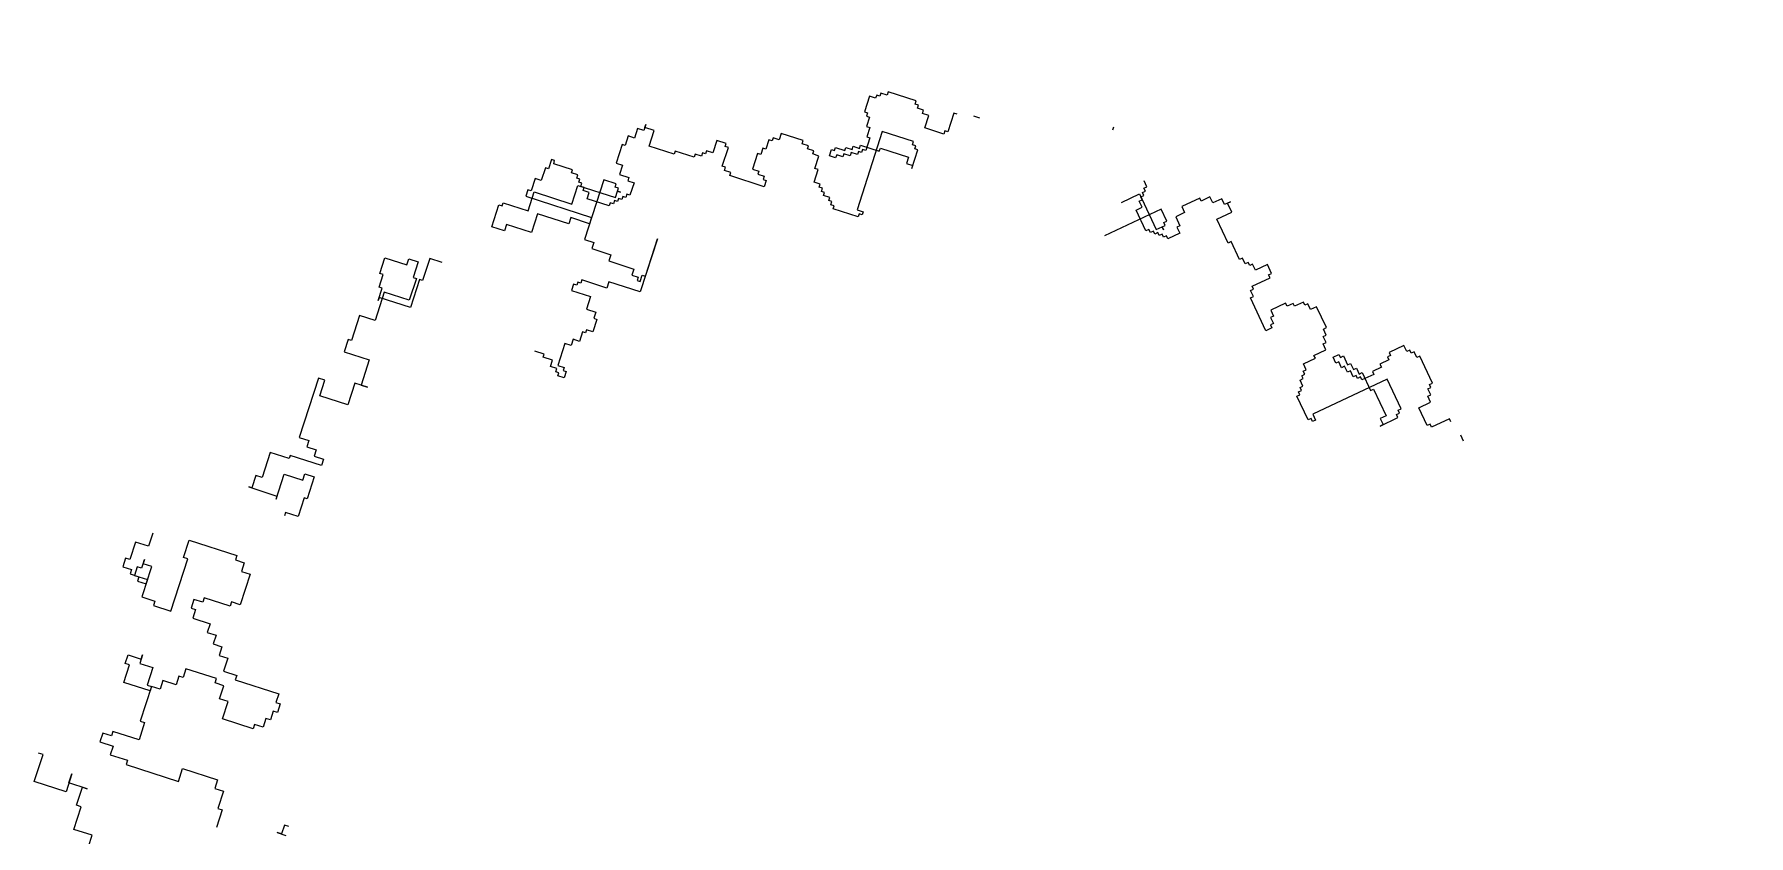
# Model space of a CAD drawing. Header units: millimetres. Extents: x 12377 to 30673, y 89761 to 101952.
# Drawn here: x 25867.3 to 25941.5, y 98485.2 to 98519.8 of the extents above; entities that cross this region are included whole.
import ezdxf

# ---------------------------------------------------------------- set-up
doc = ezdxf.new("R2010")
doc.units = ezdxf.units.MM

# ---------------------------------------------------------------- blocks, each defined once
blk = doc.blocks.new('A$C27A05B7E')
at = {"lineweight": 0}
for p, q in [((105.164, 395.482), (105.12, 395.347)), ((105.435, 395.395), (105.164, 395.482)), ((105.479, 395.53), (105.435, 395.395)), ((106.699, 395.137), (105.479, 395.53)), ((104.67, 395.342), (104.451, 394.665)), ((104.451, 394.665), (104.587, 394.621)), ((104.941, 395.255), (104.67, 395.342)), ((104.985, 395.39), (104.941, 395.255)), ((105.12, 395.347), (104.985, 395.39)), ((106.655, 395.001), (106.699, 395.137)), ((106.79, 394.957), (106.655, 395.001)), ((106.747, 394.822), (106.79, 394.957)), ((107.018, 394.735), (106.747, 394.822)), ((106.974, 394.599), (107.018, 394.735)), ((94.64, 393.942), (94.509, 393.535)), ((94.912, 393.854), (94.64, 393.942)), ((94.999, 394.125), (94.912, 393.854)), ((94.955, 393.99), (94.999, 394.125)), ((95.362, 393.858), (94.955, 393.99)), ((104.587, 394.621), (104.543, 394.486)), ((104.543, 394.486), (104.679, 394.442)), ((104.679, 394.442), (104.548, 394.036)), ((104.548, 394.036), (104.683, 393.992)), ((104.683, 393.992), (104.552, 393.586)), ((107.245, 394.512), (106.974, 394.599)), ((107.071, 393.97), (107.245, 394.512)), ((107.884, 393.708), (107.071, 393.97)), ((108.325, 394.612), (108.063, 393.799)), ((108.461, 394.568), (108.325, 394.612)), ((109.453, 394.398), (109.182, 394.485)), ((115.235, 394.009), (115.192, 393.874)), ((93.972, 393.26), (93.71, 392.448)), ((94.107, 393.216), (93.972, 393.26)), ((94.238, 393.623), (94.107, 393.216)), ((94.509, 393.535), (94.238, 393.623)), ((95.143, 393.181), (95.362, 393.858)), ((96.228, 392.832), (95.143, 393.181)), ((98.068, 393.434), (97.894, 392.892)), ((98.475, 393.303), (98.068, 393.434)), ((98.431, 393.168), (98.475, 393.303)), ((100.32, 393.456), (100.189, 393.049)), ((100.456, 393.412), (100.32, 393.456)), ((100.499, 393.547), (100.456, 393.412)), ((100.77, 393.46), (100.499, 393.547)), ((100.858, 393.731), (100.77, 393.46)), ((101.807, 393.425), (100.858, 393.731)), ((101.763, 393.289), (101.807, 393.425)), ((102.034, 393.202), (101.763, 393.289)), ((101.99, 393.066), (102.034, 393.202)), ((105.226, 393.817), (104.134, 390.431)), ((104.242, 393.088), (104.286, 393.223)), ((104.286, 393.223), (105.099, 392.961)), ((104.688, 393.542), (104.513, 393)), ((104.552, 393.586), (104.688, 393.542)), ((106.581, 393.38), (105.226, 393.817)), ((106.537, 393.245), (106.581, 393.38)), ((106.673, 393.201), (106.537, 393.245)), ((106.629, 393.066), (106.673, 393.201)), ((107.928, 393.843), (107.884, 393.708)), ((108.063, 393.799), (107.928, 393.843)), ((90.916, 392.601), (90.785, 392.195)), ((91.051, 392.557), (90.916, 392.601)), ((91.008, 392.422), (91.051, 392.557)), ((93.71, 392.448), (93.981, 392.36)), ((96.272, 392.967), (96.228, 392.832)), ((97.085, 392.705), (96.272, 392.967)), ((97.129, 392.84), (97.085, 392.705)), ((97.4, 392.753), (97.129, 392.84)), ((97.443, 392.888), (97.4, 392.753)), ((97.579, 392.844), (97.443, 392.888)), ((97.623, 392.98), (97.579, 392.844)), ((97.894, 392.892), (97.623, 392.98)), ((98.305, 392.311), (98.567, 393.124)), ((98.567, 393.124), (98.431, 393.168)), ((99.831, 392.866), (99.612, 392.189)), ((99.966, 392.822), (99.831, 392.866)), ((100.053, 393.093), (99.966, 392.822)), ((100.189, 393.049), (100.053, 393.093)), ((102.261, 392.979), (101.99, 393.066)), ((102.218, 392.844), (102.261, 392.979)), ((102.489, 392.756), (102.218, 392.844)), ((102.314, 392.214), (102.489, 392.756)), ((102.939, 392.76), (103.027, 393.031)), ((103.21, 392.673), (102.939, 392.76)), ((103.027, 393.031), (103.162, 392.988)), ((103.162, 392.988), (103.206, 393.123)), ((103.206, 393.123), (103.612, 392.992)), ((103.254, 392.808), (103.21, 392.673)), ((103.525, 392.721), (103.254, 392.808)), ((103.569, 392.856), (103.525, 392.721)), ((103.84, 392.769), (103.569, 392.856)), ((103.612, 392.992), (103.656, 393.127)), ((103.656, 393.127), (103.927, 393.04)), ((103.884, 392.904), (103.84, 392.769)), ((104.155, 392.817), (103.884, 392.904)), ((103.927, 393.04), (103.971, 393.175)), ((103.971, 393.175), (104.242, 393.088)), ((104.198, 392.952), (104.155, 392.817)), ((104.334, 392.909), (104.198, 392.952)), ((104.378, 393.044), (104.334, 392.909)), ((104.513, 393), (104.378, 393.044)), ((105.099, 392.961), (105.143, 393.096)), ((105.143, 393.096), (106.363, 392.703)), ((106.363, 392.703), (106.275, 392.432)), ((106.503, 392.209), (106.765, 393.022)), ((106.765, 393.022), (106.629, 393.066)), ((90.203, 391.784), (90.029, 391.242)), ((90.474, 391.697), (90.203, 391.784)), ((90.649, 392.238), (90.474, 391.697)), ((90.785, 392.195), (90.649, 392.238)), ((91.821, 392.159), (91.008, 392.422)), ((91.777, 392.024), (91.821, 392.159)), ((92.048, 391.937), (91.777, 392.024)), ((92.005, 391.801), (92.048, 391.937)), ((92.14, 391.757), (92.005, 391.801)), ((92.096, 391.622), (92.14, 391.757)), ((93.176, 391.722), (92.346, 389.149)), ((93.719, 391.547), (93.176, 391.722)), ((93.981, 392.36), (93.85, 391.954)), ((93.85, 391.954), (94.256, 391.823)), ((94.256, 391.823), (94.213, 391.687)), ((98.44, 392.267), (98.305, 392.311)), ((98.397, 392.132), (98.44, 392.267)), ((98.668, 392.045), (98.397, 392.132)), ((98.624, 391.909), (98.668, 392.045)), ((100.115, 391.428), (98.624, 391.909)), ((99.612, 392.189), (99.883, 392.101)), ((99.883, 392.101), (99.84, 391.966)), ((99.84, 391.966), (100.111, 391.878)), ((100.111, 391.878), (100.067, 391.743)), ((100.067, 391.743), (100.203, 391.699)), ((100.203, 391.699), (100.115, 391.428)), ((102.275, 391.629), (102.45, 392.171)), ((102.45, 392.171), (102.314, 392.214)), ((106.275, 392.432), (106.546, 392.345)), ((89.893, 391.286), (89.806, 391.015)), ((89.806, 391.015), (92.652, 390.097)), ((90.029, 391.242), (89.893, 391.286)), ((89.902, 390.386), (90.164, 391.199)), ((90.164, 391.199), (91.791, 390.674)), ((91.791, 390.674), (92.053, 391.487)), ((92.053, 391.487), (93.679, 390.962)), ((92.232, 391.578), (92.096, 391.622)), ((92.188, 391.443), (92.232, 391.578)), ((92.324, 391.399), (92.188, 391.443)), ((92.28, 391.264), (92.324, 391.399)), ((92.551, 391.176), (92.28, 391.264)), ((92.464, 390.905), (92.551, 391.176)), ((93.675, 391.412), (93.719, 391.547)), ((93.81, 391.368), (93.675, 391.412)), ((93.679, 390.962), (93.767, 391.233)), ((93.767, 391.233), (93.81, 391.368)), ((93.767, 391.233), (93.902, 391.189)), ((93.902, 391.189), (93.767, 391.233)), ((93.994, 391.01), (93.951, 390.875)), ((94.13, 390.966), (93.994, 391.01)), ((94.173, 391.102), (94.13, 390.966)), ((94.309, 391.058), (94.173, 391.102)), ((94.213, 391.687), (94.484, 391.6)), ((94.484, 391.6), (94.309, 391.058)), ((102.546, 391.541), (102.275, 391.629)), ((102.502, 391.406), (102.546, 391.541)), ((102.638, 391.362), (102.502, 391.406)), ((102.594, 391.227), (102.638, 391.362)), ((102.73, 391.183), (102.594, 391.227)), ((102.686, 391.048), (102.73, 391.183)), ((102.957, 390.96), (102.686, 391.048)), ((102.914, 390.825), (102.957, 390.96)), ((115.582, 390.751), (116.354, 391.115)), ((116.354, 391.115), (117.085, 389.57)), ((116.415, 390.987), (116.544, 391.048)), ((116.476, 390.858), (116.415, 390.987)), ((116.483, 391.176), (116.612, 391.237)), ((116.544, 391.048), (116.483, 391.176)), ((116.551, 391.366), (116.679, 391.427)), ((116.612, 391.237), (116.551, 391.366)), ((116.679, 391.427), (116.558, 391.684)), ((119.407, 390.983), (119.021, 390.801)), ((119.529, 390.726), (119.407, 390.983)), ((88.333, 389.696), (88.638, 390.644)), ((88.638, 390.644), (88.774, 390.6)), ((88.774, 390.6), (88.818, 390.736)), ((88.818, 390.736), (89.902, 390.386)), ((90.309, 390.255), (90.047, 389.442)), ((91.664, 389.818), (90.309, 390.255)), ((93.413, 390.599), (92.464, 390.905)), ((93.457, 390.735), (93.413, 390.599)), ((93.592, 390.691), (93.457, 390.735)), ((93.636, 390.827), (93.592, 390.691)), ((93.771, 390.783), (93.636, 390.827)), ((93.815, 390.918), (93.771, 390.783)), ((93.951, 390.875), (93.815, 390.918)), ((103.049, 390.781), (102.914, 390.825)), ((103.005, 390.646), (103.049, 390.781)), ((103.141, 390.602), (103.005, 390.646)), ((103.097, 390.466), (103.141, 390.602)), ((104.182, 390.117), (103.097, 390.466)), ((104.134, 390.431), (104.405, 390.344)), ((104.225, 390.252), (104.182, 390.117)), ((104.361, 390.208), (104.225, 390.252)), ((104.405, 390.344), (104.361, 390.208)), ((117.295, 390.457), (114.85, 389.302)), ((116.212, 390.418), (116.469, 390.54)), ((116.638, 389.517), (116.212, 390.418)), ((116.347, 390.797), (116.476, 390.858)), ((116.469, 390.54), (116.347, 390.797)), ((117.538, 389.942), (117.295, 390.457)), ((118.31, 390.307), (117.924, 390.125)), ((118.961, 390.93), (118.189, 390.565)), ((118.189, 390.565), (118.31, 390.307)), ((119.021, 390.801), (118.961, 390.93)), ((119.915, 390.908), (119.529, 390.726)), ((119.705, 390.021), (120.348, 390.325)), ((120.037, 390.651), (119.915, 390.908)), ((120.294, 390.772), (120.037, 390.651)), ((120.166, 390.712), (120.294, 390.772)), ((120.348, 390.325), (120.166, 390.712)), ((88.875, 389.521), (88.333, 389.696)), ((88.962, 389.792), (88.875, 389.521)), ((90.047, 389.442), (88.962, 389.792)), ((91.752, 390.088), (91.664, 389.818)), ((92.565, 389.826), (91.752, 390.088)), ((92.652, 390.097), (92.565, 389.826)), ((116.766, 389.577), (116.638, 389.517)), ((116.827, 389.449), (116.766, 389.577)), ((116.956, 389.509), (116.827, 389.449)), ((117.017, 389.381), (116.956, 389.509)), ((117.085, 389.57), (117.342, 389.692)), ((117.342, 389.692), (117.471, 389.753)), ((117.403, 389.563), (117.342, 389.692)), ((117.342, 389.692), (117.403, 389.563)), ((117.41, 389.882), (117.538, 389.942)), ((117.471, 389.753), (117.41, 389.882)), ((117.924, 390.125), (118.107, 389.738)), ((118.107, 389.738), (117.978, 389.678)), ((117.978, 389.678), (118.1, 389.42)), ((120.192, 388.991), (119.705, 390.021)), ((92.346, 389.149), (92.753, 389.018)), ((92.753, 389.018), (92.666, 388.747)), ((92.666, 388.747), (93.479, 388.485)), ((95.499, 389.179), (94.756, 386.876)), ((94.975, 387.554), (95.499, 389.179)), ((117.145, 389.442), (117.017, 389.381)), ((117.206, 389.313), (117.145, 389.442)), ((117.335, 389.374), (117.206, 389.313)), ((117.396, 389.245), (117.335, 389.374)), ((117.525, 389.306), (117.396, 389.245)), ((117.585, 389.177), (117.525, 389.306)), ((118.1, 389.42), (117.585, 389.177)), ((120.32, 389.052), (120.192, 388.991)), ((120.686, 388.279), (120.32, 389.052)), ((83.489, 387.669), (83.707, 388.347)), ((83.707, 388.347), (84.656, 388.041)), ((84.656, 388.041), (84.743, 388.311)), ((84.743, 388.311), (85.15, 388.18)), ((85.15, 388.18), (84.932, 387.503)), ((85.644, 388.32), (85.338, 387.372)), ((86.186, 388.145), (85.644, 388.32)), ((93.479, 388.485), (93.392, 388.214)), ((93.392, 388.214), (94.476, 387.864)), ((120.814, 388.34), (120.686, 388.279)), ((120.936, 388.083), (120.814, 388.34)), ((121.065, 388.143), (120.936, 388.083)), ((121.126, 388.015), (121.065, 388.143)), ((121.254, 388.075), (121.126, 388.015)), ((121.376, 387.818), (121.254, 388.075)), ((121.891, 388.061), (121.376, 387.818)), ((122.073, 387.675), (121.891, 388.061)), ((83.45, 387.084), (83.624, 387.626)), ((83.624, 387.626), (83.489, 387.669)), ((85.067, 387.459), (84.761, 386.511)), ((85.203, 387.416), (84.81, 386.197)), ((84.932, 387.503), (85.067, 387.459)), ((85.338, 387.372), (85.203, 387.416)), ((92.05, 387.301), (92.006, 387.165)), ((92.185, 387.257), (92.05, 387.301)), ((92.229, 387.393), (92.185, 387.257)), ((93.313, 387.043), (92.229, 387.393)), ((93.401, 387.314), (93.313, 387.043)), ((94.756, 386.876), (93.401, 387.314)), ((94.476, 387.864), (94.389, 387.593)), ((94.389, 387.593), (94.66, 387.506)), ((94.66, 387.506), (94.616, 387.37)), ((94.616, 387.37), (94.752, 387.327)), ((94.752, 387.327), (94.839, 387.597)), ((94.839, 387.597), (94.975, 387.554)), ((121.233, 387.12), (122.005, 387.485)), ((121.945, 387.614), (122.073, 387.675)), ((122.005, 387.485), (121.945, 387.614)), ((83.677, 386.861), (83.284, 385.642)), ((83.41, 386.498), (83.585, 387.04)), ((83.454, 386.634), (83.41, 386.498)), ((83.585, 387.04), (83.45, 387.084)), ((84.81, 386.197), (83.454, 386.634)), ((84.761, 386.511), (83.677, 386.861)), ((91.87, 387.209), (91.783, 386.938)), ((91.783, 386.938), (92.596, 386.676)), ((92.006, 387.165), (91.87, 387.209)), ((92.596, 386.676), (92.422, 386.134)), ((121.159, 386.612), (121.287, 386.673)), ((121.828, 385.196), (121.159, 386.612)), ((121.166, 386.931), (121.294, 386.992)), ((121.287, 386.673), (121.166, 386.931)), ((121.294, 386.992), (121.233, 387.12)), ((82.606, 385.861), (82.257, 384.777)), ((83.284, 385.642), (82.606, 385.861)), ((92.422, 386.134), (92.828, 386.003)), ((92.828, 386.003), (92.741, 385.732)), ((122.16, 385.826), (122.032, 385.765)), ((122.032, 385.765), (122.153, 385.507)), ((122.682, 386.387), (122.039, 386.083)), ((122.039, 386.083), (122.16, 385.826)), ((122.743, 386.258), (122.682, 386.387)), ((123, 386.38), (122.743, 386.258)), ((123.061, 386.251), (123, 386.38)), ((123.447, 386.434), (123.061, 386.251)), ((123.508, 386.305), (123.447, 386.434)), ((123.636, 386.366), (123.508, 386.305)), ((123.758, 386.108), (123.636, 386.366)), ((124.015, 386.23), (123.758, 386.108)), ((124.442, 385.329), (124.015, 386.23)), ((92.251, 385.142), (92.12, 384.736)), ((92.387, 385.099), (92.251, 385.142)), ((92.431, 385.234), (92.387, 385.099)), ((92.702, 385.147), (92.431, 385.234)), ((92.876, 385.688), (92.702, 385.147)), ((92.741, 385.732), (92.876, 385.688)), ((122.086, 385.318), (121.828, 385.196)), ((122.153, 385.507), (122.025, 385.446)), ((122.025, 385.446), (122.086, 385.318)), ((124.313, 385.268), (124.442, 385.329)), ((124.435, 385.01), (124.313, 385.268)), ((82.121, 384.821), (81.946, 384.279)), ((81.946, 384.279), (83.031, 383.929)), ((82.257, 384.777), (82.121, 384.821)), ((90.595, 384.181), (90.188, 384.313)), ((91.491, 384.64), (91.185, 383.692)), ((91.762, 384.553), (91.491, 384.64)), ((91.849, 384.823), (91.762, 384.553)), ((92.12, 384.736), (91.849, 384.823)), ((123.906, 384.13), (124.421, 384.374)), ((124.299, 384.631), (124.428, 384.692)), ((124.421, 384.374), (124.299, 384.631)), ((124.306, 384.949), (124.435, 385.01)), ((124.428, 384.692), (124.306, 384.949)), ((127.799, 384.553), (127.156, 384.249)), ((127.921, 384.295), (127.799, 384.553)), ((128.049, 384.356), (127.921, 384.295)), ((128.11, 384.227), (128.049, 384.356)), ((128.239, 384.288), (128.11, 384.227)), ((128.361, 384.03), (128.239, 384.288)), ((83.031, 383.929), (82.681, 382.846)), ((90.551, 384.046), (90.595, 384.181)), ((90.958, 383.915), (90.551, 384.046)), ((90.87, 383.644), (90.958, 383.915)), ((91.141, 383.556), (90.87, 383.644)), ((91.098, 383.421), (91.141, 383.556)), ((91.185, 383.692), (91.456, 383.604)), ((91.456, 383.604), (91.412, 383.469)), ((123.452, 383.758), (123.967, 384.001)), ((123.574, 383.501), (123.452, 383.758)), ((123.967, 384.001), (123.906, 384.13)), ((124.732, 384.048), (124.989, 384.17)), ((124.854, 383.79), (124.732, 384.048)), ((124.982, 383.851), (124.854, 383.79)), ((125.104, 383.594), (124.982, 383.851)), ((124.989, 384.17), (125.05, 384.041)), ((125.05, 384.041), (125.179, 384.102)), ((125.233, 383.655), (125.104, 383.594)), ((125.179, 384.102), (125.361, 383.715)), ((125.355, 383.397), (125.233, 383.655)), ((125.361, 383.715), (125.49, 383.776)), ((125.49, 383.776), (125.612, 383.519)), ((125.612, 383.519), (125.741, 383.58)), ((125.741, 383.58), (125.862, 383.322)), ((126.824, 383.619), (126.438, 383.437)), ((127.149, 383.93), (126.763, 383.748)), ((126.763, 383.748), (126.824, 383.619)), ((127.217, 384.12), (127.088, 384.059)), ((127.088, 384.059), (127.149, 383.93)), ((127.156, 384.249), (127.217, 384.12)), ((128.489, 384.091), (128.361, 384.03)), ((129.037, 382.932), (128.489, 384.091)), ((80.832, 383.143), (80.002, 380.57)), ((81.103, 383.056), (80.832, 383.143)), ((80.884, 382.379), (81.103, 383.056)), ((82.41, 382.933), (82.104, 381.985)), ((82.952, 382.758), (82.41, 382.933)), ((82.681, 382.846), (82.952, 382.758)), ((91.233, 383.377), (91.098, 383.421)), ((91.19, 383.242), (91.233, 383.377)), ((91.461, 383.154), (91.19, 383.242)), ((91.412, 383.469), (91.548, 383.425)), ((91.548, 383.425), (91.461, 383.154)), ((123.303, 382.742), (123.432, 382.803)), ((123.31, 383.061), (123.439, 383.121)), ((123.432, 382.803), (123.31, 383.061)), ((123.378, 383.25), (123.506, 383.311)), ((123.439, 383.121), (123.378, 383.25)), ((123.445, 383.44), (123.574, 383.501)), ((123.506, 383.311), (123.445, 383.44)), ((127.067, 383.104), (123.851, 381.583)), ((125.483, 383.458), (125.355, 383.397)), ((125.605, 383.2), (125.483, 383.458)), ((125.734, 383.261), (125.605, 383.2)), ((125.794, 383.132), (125.734, 383.261)), ((125.923, 383.193), (125.794, 383.132)), ((125.862, 383.322), (125.991, 383.383)), ((125.984, 383.064), (125.923, 383.193)), ((126.499, 383.308), (125.984, 383.064)), ((125.991, 383.383), (126.356, 382.61)), ((126.438, 383.437), (126.499, 383.308)), ((127.676, 381.816), (127.067, 383.104)), ((128.909, 382.872), (129.037, 382.932)), ((128.969, 382.743), (128.909, 382.872)), ((82.104, 381.985), (80.884, 382.379)), ((123.167, 382.363), (123.296, 382.424)), ((123.654, 381.333), (123.167, 382.363)), ((123.235, 382.553), (123.364, 382.614)), ((123.296, 382.424), (123.235, 382.553)), ((123.364, 382.614), (123.303, 382.742)), ((126.356, 382.61), (126.485, 382.671)), ((126.485, 382.671), (127.033, 381.512)), ((128.441, 381.863), (128.956, 382.106)), ((128.834, 382.364), (128.962, 382.424)), ((128.956, 382.106), (128.834, 382.364)), ((128.841, 382.682), (128.969, 382.743)), ((128.962, 382.424), (128.841, 382.682)), ((123.783, 381.394), (123.654, 381.333)), ((123.844, 381.265), (123.783, 381.394)), ((123.972, 381.326), (123.844, 381.265)), ((123.851, 381.583), (123.972, 381.326)), ((126.768, 381.072), (127.54, 381.437)), ((127.033, 381.512), (126.775, 381.391)), ((126.775, 381.391), (126.897, 381.133)), ((127.479, 381.566), (127.608, 381.627)), ((127.54, 381.437), (127.479, 381.566)), ((127.547, 381.755), (127.676, 381.816)), ((127.608, 381.627), (127.547, 381.755)), ((128.806, 381.09), (128.441, 381.863)), ((129.768, 381.387), (128.996, 381.022)), ((129.828, 381.258), (129.768, 381.387)), ((80.002, 380.57), (80.408, 380.439)), ((126.897, 381.133), (126.768, 381.072)), ((128.935, 381.151), (128.806, 381.09)), ((128.996, 381.022), (128.935, 381.151)), ((130.383, 380.418), (130.261, 380.675)), ((78.747, 379.928), (78.398, 378.844)), ((79.561, 379.666), (78.747, 379.928)), ((80.408, 380.439), (80.321, 380.168)), ((80.321, 380.168), (80.728, 380.037)), ((80.728, 380.037), (80.64, 379.766)), ((79.604, 379.801), (79.561, 379.666)), ((80.96, 379.364), (79.604, 379.801)), ((80.64, 379.766), (81.047, 379.635)), ((81.047, 379.635), (80.96, 379.364)), ((77.952, 378.39), (77.816, 378.434)), ((77.816, 378.434), (79.036, 378.04)), ((78.127, 378.932), (77.952, 378.39)), ((78.398, 378.844), (78.127, 378.932)), ((78.993, 377.905), (79.342, 378.988)), ((79.342, 378.988), (80.155, 378.726)), ((80.155, 378.726), (80.243, 378.997)), ((80.243, 378.997), (80.649, 378.866)), ((80.649, 378.866), (80.344, 377.918)), ((79.036, 378.04), (78.993, 377.905)), ((80.208, 377.961), (79.946, 377.149)), ((80.344, 377.918), (80.208, 377.961)), ((79.404, 377.324), (79.36, 377.188)), ((79.946, 377.149), (79.404, 377.324)), ((73.664, 376.429), (73.482, 375.865)), ((74.988, 375.379), (75.23, 376.132)), ((75.23, 376.132), (77.301, 375.464)), ((72.917, 376.047), (72.674, 375.295)), ((73.482, 375.865), (72.917, 376.047)), ((75.176, 375.319), (74.988, 375.379)), ((77.301, 375.464), (77.241, 375.276)), ((72.486, 375.355), (72.365, 374.979)), ((72.365, 374.979), (72.741, 374.858)), ((72.674, 375.295), (72.486, 375.355)), ((72.741, 374.858), (72.681, 374.67)), ((72.681, 374.67), (73.057, 374.548)), ((72.99, 374.985), (72.869, 374.609)), ((73.178, 374.924), (72.99, 374.985)), ((73.3, 375.301), (73.178, 374.924)), ((73.239, 375.113), (73.3, 375.301)), ((73.616, 374.991), (73.239, 375.113)), ((73.373, 374.239), (73.616, 374.991)), ((74.448, 373.061), (75.176, 375.319)), ((77.241, 375.276), (77.617, 375.154)), ((77.872, 374.657), (77.448, 373.34)), ((77.617, 375.154), (77.496, 374.778)), ((77.496, 374.778), (77.872, 374.657)), ((72.869, 374.609), (73.434, 374.427)), ((73.057, 374.548), (72.996, 374.36)), ((72.996, 374.36), (73.373, 374.239)), ((73.434, 374.427), (73.191, 373.674)), ((73.191, 373.674), (73.756, 373.492)), ((73.756, 373.492), (73.695, 373.304)), ((73.695, 373.304), (74.448, 373.061)), ((75.444, 373.571), (75.322, 373.195)), ((75.322, 373.195), (75.511, 373.134)), ((75.82, 373.449), (75.444, 373.571)), ((75.881, 373.638), (75.82, 373.449)), ((77.01, 373.273), (75.881, 373.638)), ((77.071, 373.461), (77.01, 373.273)), ((77.448, 373.34), (77.071, 373.461)), ((75.511, 373.134), (75.389, 372.758)), ((75.389, 372.758), (76.142, 372.515)), ((76.142, 372.515), (76.021, 372.139)), ((76.021, 372.139), (76.397, 372.017)), ((76.397, 372.017), (76.276, 371.641)), ((72.469, 370.792), (72.59, 371.168)), ((72.59, 371.168), (73.155, 370.986)), ((73.216, 371.174), (73.095, 370.798)), ((73.155, 370.986), (73.216, 371.174)), ((76.276, 371.641), (76.653, 371.52)), ((76.653, 371.52), (76.531, 371.143)), ((76.531, 371.143), (76.908, 371.022)), ((76.908, 371.022), (76.726, 370.458)), ((72.415, 369.979), (72.657, 370.731)), ((72.657, 370.731), (72.469, 370.792)), ((73.095, 370.798), (73.659, 370.616)), ((73.659, 370.616), (73.417, 369.864)), ((74.789, 370.252), (74.668, 369.875)), ((74.977, 370.191), (74.789, 370.252)), ((75.098, 370.567), (74.977, 370.191)), ((76.416, 370.142), (75.098, 370.567)), ((76.726, 370.458), (77.291, 370.276)), ((77.291, 370.276), (77.23, 370.087)), ((73.544, 369.615), (72.415, 369.979)), ((73.605, 369.803), (73.12, 368.298)), ((73.417, 369.864), (73.605, 369.803)), ((73.605, 369.803), (73.544, 369.615)), ((73.981, 369.681), (73.605, 369.803)), ((74.103, 370.058), (73.981, 369.681)), ((74.668, 369.875), (74.103, 370.058)), ((76.356, 369.954), (76.416, 370.142)), ((76.732, 369.833), (76.356, 369.954)), ((76.55, 369.268), (76.732, 369.833)), ((77.23, 370.087), (79.112, 369.48)), ((79.112, 369.48), (78.991, 369.104)), ((76.927, 369.147), (76.55, 369.268)), ((76.684, 368.394), (76.927, 369.147)), ((78.87, 368.728), (78.748, 368.352)), ((79.058, 368.667), (78.87, 368.728)), ((78.991, 369.104), (79.179, 369.043)), ((79.179, 369.043), (79.058, 368.667)), ((73.308, 368.237), (73.065, 367.485)), ((73.12, 368.298), (73.308, 368.237)), ((78.002, 367.969), (76.684, 368.394)), ((78.062, 368.158), (78.002, 367.969)), ((78.439, 368.036), (78.062, 368.158)), ((78.56, 368.412), (78.439, 368.036)), ((78.748, 368.352), (78.56, 368.412)), ((71.498, 367.783), (71.377, 367.406)), ((71.377, 367.406), (71.942, 367.224)), ((71.875, 367.661), (71.498, 367.783)), ((71.942, 367.224), (71.821, 366.848)), ((71.936, 367.849), (71.875, 367.661)), ((73.065, 367.485), (71.936, 367.849)), ((68.534, 365.682), (68.912, 366.857)), ((68.912, 366.857), (68.717, 366.92)), ((71.821, 366.848), (72.574, 366.605)), ((72.574, 366.605), (72.513, 366.417)), ((70.158, 366.023), (69.906, 365.239)), ((70.032, 365.631), (70.158, 366.023)), ((72.513, 366.417), (74.772, 365.688)), ((74.772, 365.688), (74.954, 366.253)), ((74.954, 366.253), (76.46, 365.767)), ((76.46, 365.767), (76.339, 365.391)), ((69.906, 365.239), (68.534, 365.682)), ((70.816, 365.378), (70.032, 365.631)), ((70.367, 364.658), (70.62, 365.441)), ((70.62, 365.441), (70.816, 365.378)), ((76.339, 365.391), (76.715, 365.269)), ((76.715, 365.269), (76.473, 364.517)), ((70.247, 363.616), (70.563, 364.595)), ((70.563, 364.595), (70.367, 364.658)), ((76.661, 364.456), (76.418, 363.704)), ((76.473, 364.517), (76.661, 364.456)), ((71.031, 363.363), (70.247, 363.616)), ((79.357, 363.794), (79.236, 363.418)), ((79.545, 363.734), (79.357, 363.794)), ((70.716, 362.383), (71.031, 363.363)), ((79.236, 363.418), (79.047, 363.479)), ((79.047, 363.479), (79.424, 363.357))]:
    blk.add_line(p, q, dxfattribs=at)
blk.add_arc((-95.11, 487.098), 272.612, 325.13991, 3.30111, dxfattribs=at)

msp = doc.modelspace()

# ---------------------------------------------------------------- block references
msp.add_blockref('A$C27A05B7E', (25798.776, 98121.826))

doc.saveas('drawing.dxf')
